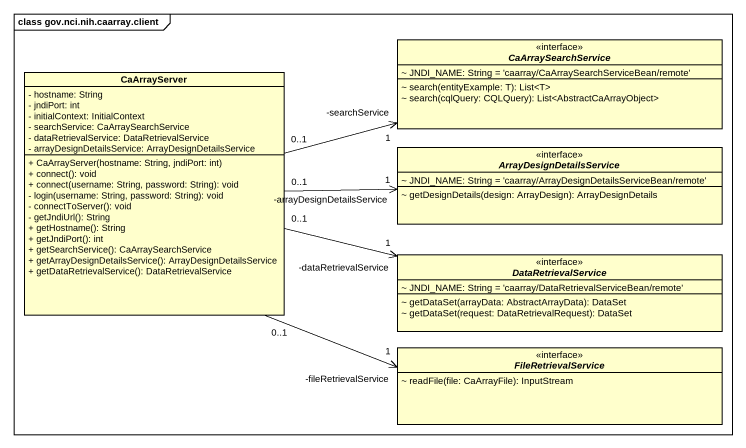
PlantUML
@startuml
mainframe class gov.nci.nih.caarray.client
hide circle
hide empty members
skinparam classAttributeIconSize 0
interface CaArraySearchService <<interface>> {
  ~ JNDI_NAME: String = 'caarray/CaArraySearchServiceBean/remote'
  ~ search(entityExample: T): List<T>
  ~ search(cqlQuery: CQLQuery): List<AbstractCaArrayObject>
}
class CaArrayServer {
  - hostname: String
  - jndiPort: int
  - initialContext: InitialContext
  - searchService: CaArraySearchService
  - dataRetrievalService: DataRetrievalService
  - arrayDesignDetailsService: ArrayDesignDetailsService
  + CaArrayServer(hostname: String, jndiPort: int)
  + connect(): void
  + connect(username: String, password: String): void
  - login(username: String, password: String): void
  - connectToServer(): void
  - getJndiUrl(): String
  + getHostname(): String
  + getJndiPort(): int
  + getSearchService(): CaArraySearchService
  + getArrayDesignDetailsService(): ArrayDesignDetailsService
  + getDataRetrievalService(): DataRetrievalService
}
interface ArrayDesignDetailsService <<interface>> {
  ~ JNDI_NAME: String = 'caarray/ArrayDesignDetailsServiceBean/remote'
  ~ getDesignDetails(design: ArrayDesign): ArrayDesignDetails
}
interface DataRetrievalService <<interface>> {
  ~ JNDI_NAME: String = 'caarray/DataRetrievalServiceBean/remote'
  ~ getDataSet(arrayData: AbstractArrayData): DataSet
  ~ getDataSet(request: DataRetrievalRequest): DataSet
}
interface FileRetrievalService <<interface>> {
  ~ readFile(file: CaArrayFile): InputStream
}
CaArrayServer "0..1" -right-> "-searchService\n1" CaArraySearchService
CaArrayServer "0..1" -right-> "-arrayDesignDetailsService\n1" ArrayDesignDetailsService
CaArrayServer "0..1" -right-> "-dataRetrievalService\n1" DataRetrievalService
CaArrayServer "0..1" -right-> "-fileRetrievalService\n1" FileRetrievalService
@enduml
